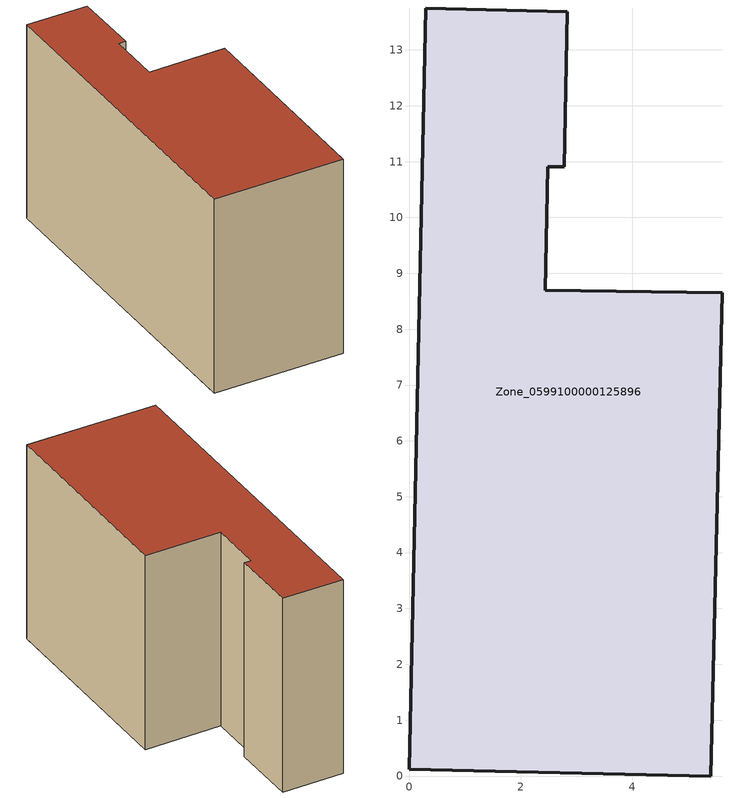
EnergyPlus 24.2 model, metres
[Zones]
Zone_0599100000125896
 floor ground (C_G): 0,0.12 0.3,13.75 2.83,13.68 2.78,10.91 2.48,10.91 2.44,8.7 5.61,8.65 5.4,0 z0
 wall outside (C_F): 0.3,13.75 0,0.12 5.4,0 5.61,8.65 2.44,8.7 2.48,10.91 2.78,10.91 2.83,13.68 0.3,13.75 z0:8.34
 roof outside (C_R): 2.78,10.91 2.83,13.68 0.3,13.75 0,0.12 5.4,0 5.61,8.65 2.44,8.7 2.48,10.91 z8.34
[BUILDING]
Pand.0599100000125896: North Axis=0; Terrain=City; Loads Convergence Tolerance Value=0.04; Temperature Convergence Tolerance Value=0.4; Solar Distribution=FullExterior; Maximum Number of Warmup Days=25; Minimum Number of Warmup Days=1
[Site:Location]
Rotterdam.The.Hague.AP_ZH_NLD Design_Conditions: Latitude=51.96; Longitude=4.45; Time Zone=1; Elevation=-4.5
[SITE:GROUNDTEMPERATURE:BUILDINGSURFACE]
18, 18, 18, 18, 18, 18, 18, 18, 18, 18, 18, 18
[MATERIAL] Thermal Absorptance=0.9; Solar Absorptance=0.7; Visible Absorptance=0.7
Name | Roughness | Thickness | Conductivity | Density | Specific Heat
G.TI.1975-1991 | MediumSmooth | 0.15 | 0.288461 | 540 | 1210
F.TI.1975-1991 | Rough | 0.3 | 0.230769 | 1920 | 840
R.TI.1975-1991 | MediumRough | 0.2 | 0.153846 | 1500 | 1000
[CONSTRUCTION]
C_G: G.TI.1975-1991
C_F: F.TI.1975-1991
C_R: R.TI.1975-1991
[ZONE]
Zone_0599100000125896: Type=1; Multiplier=1; Ceiling Height=Autocalculate; Volume=Autocalculate; Floor Area=autocalculate; Part of Total Floor Area=Yes
[ZONEINFILTRATION:DESIGNFLOWRATE]
Infil_Zone_0599100000125896: Zone or ZoneList or Space or SpaceList=Zone_0599100000125896; Schedule=AlwaysOn; Design Flow Rate Calculation Method=Flow/Area; Flow Rate per Floor Area=0.003; Constant Term Coefficient=1; Temperature Term Coefficient=0; Velocity Term Coefficient=0; Velocity Squared Term Coefficient=0
[HVACTEMPLATE:ZONE:IDEALLOADSAIRSYSTEM]
Zone_0599100000125896: Maximum Heating Supply Air Temperature=50; Minimum Cooling Supply Air Temperature=13; Maximum Heating Supply Air Humidity Ratio=0.0156; Minimum Cooling Supply Air Humidity Ratio=0.0077; Heating Limit=NoLimit; Cooling Limit=NoLimit; Dehumidification Control Type=ConstantSensibleHeatRatio; Cooling Sensible Heat Ratio=0.7; Dehumidification Setpoint=60; Humidification Control Type=None; Humidification Setpoint=30; Outdoor Air Method=None; Outdoor Air Flow Rate per Person=0.00944; Outdoor Air Flow Rate per Zone Floor Area=0; Outdoor Air Flow Rate per Zone=0; Demand Controlled Ventilation Type=None; Outdoor Air Economizer Type=NoEconomizer; Heat Recovery Type=None; Sensible Heat Recovery Effectiveness=0.7; Latent Heat Recovery Effectiveness=0.65
[ZONECONTROL:THERMOSTAT]
ThermostatControl_Zone_0599100000125896: Zone or ZoneList=Zone_0599100000125896; Control Type Schedule=DualSetpointControlType; Control 1=Thermostat_Zone_0599100000125896; Temperature Difference Between Cutout And Setpoint=0
[THERMOSTATSETPOINT:DUALSETPOINT]
Thermostat_Zone_0599100000125896: Heating Setpoint Temperature Schedule=HeatingSetpoint_Zone_0599100000125896; Cooling Setpoint Temperature Schedule=CoolingSetpoint_Zone_0599100000125896
[SCHEDULE:COMPACT]
HeatingSetpoint_Zone_0599100000125896: Through: 12/31, For: AllDays, Until: 24:00, 21
CoolingSetpoint_Zone_0599100000125896: Through: 12/31, For: AllDays, Until: 24:00, 24
DualSetpointControlType: Through: 12/31, For: AllDays, Until: 24:00, 4
AlwaysOn: Through: 12/31, For: AllDays, Until: 24:00, 1
